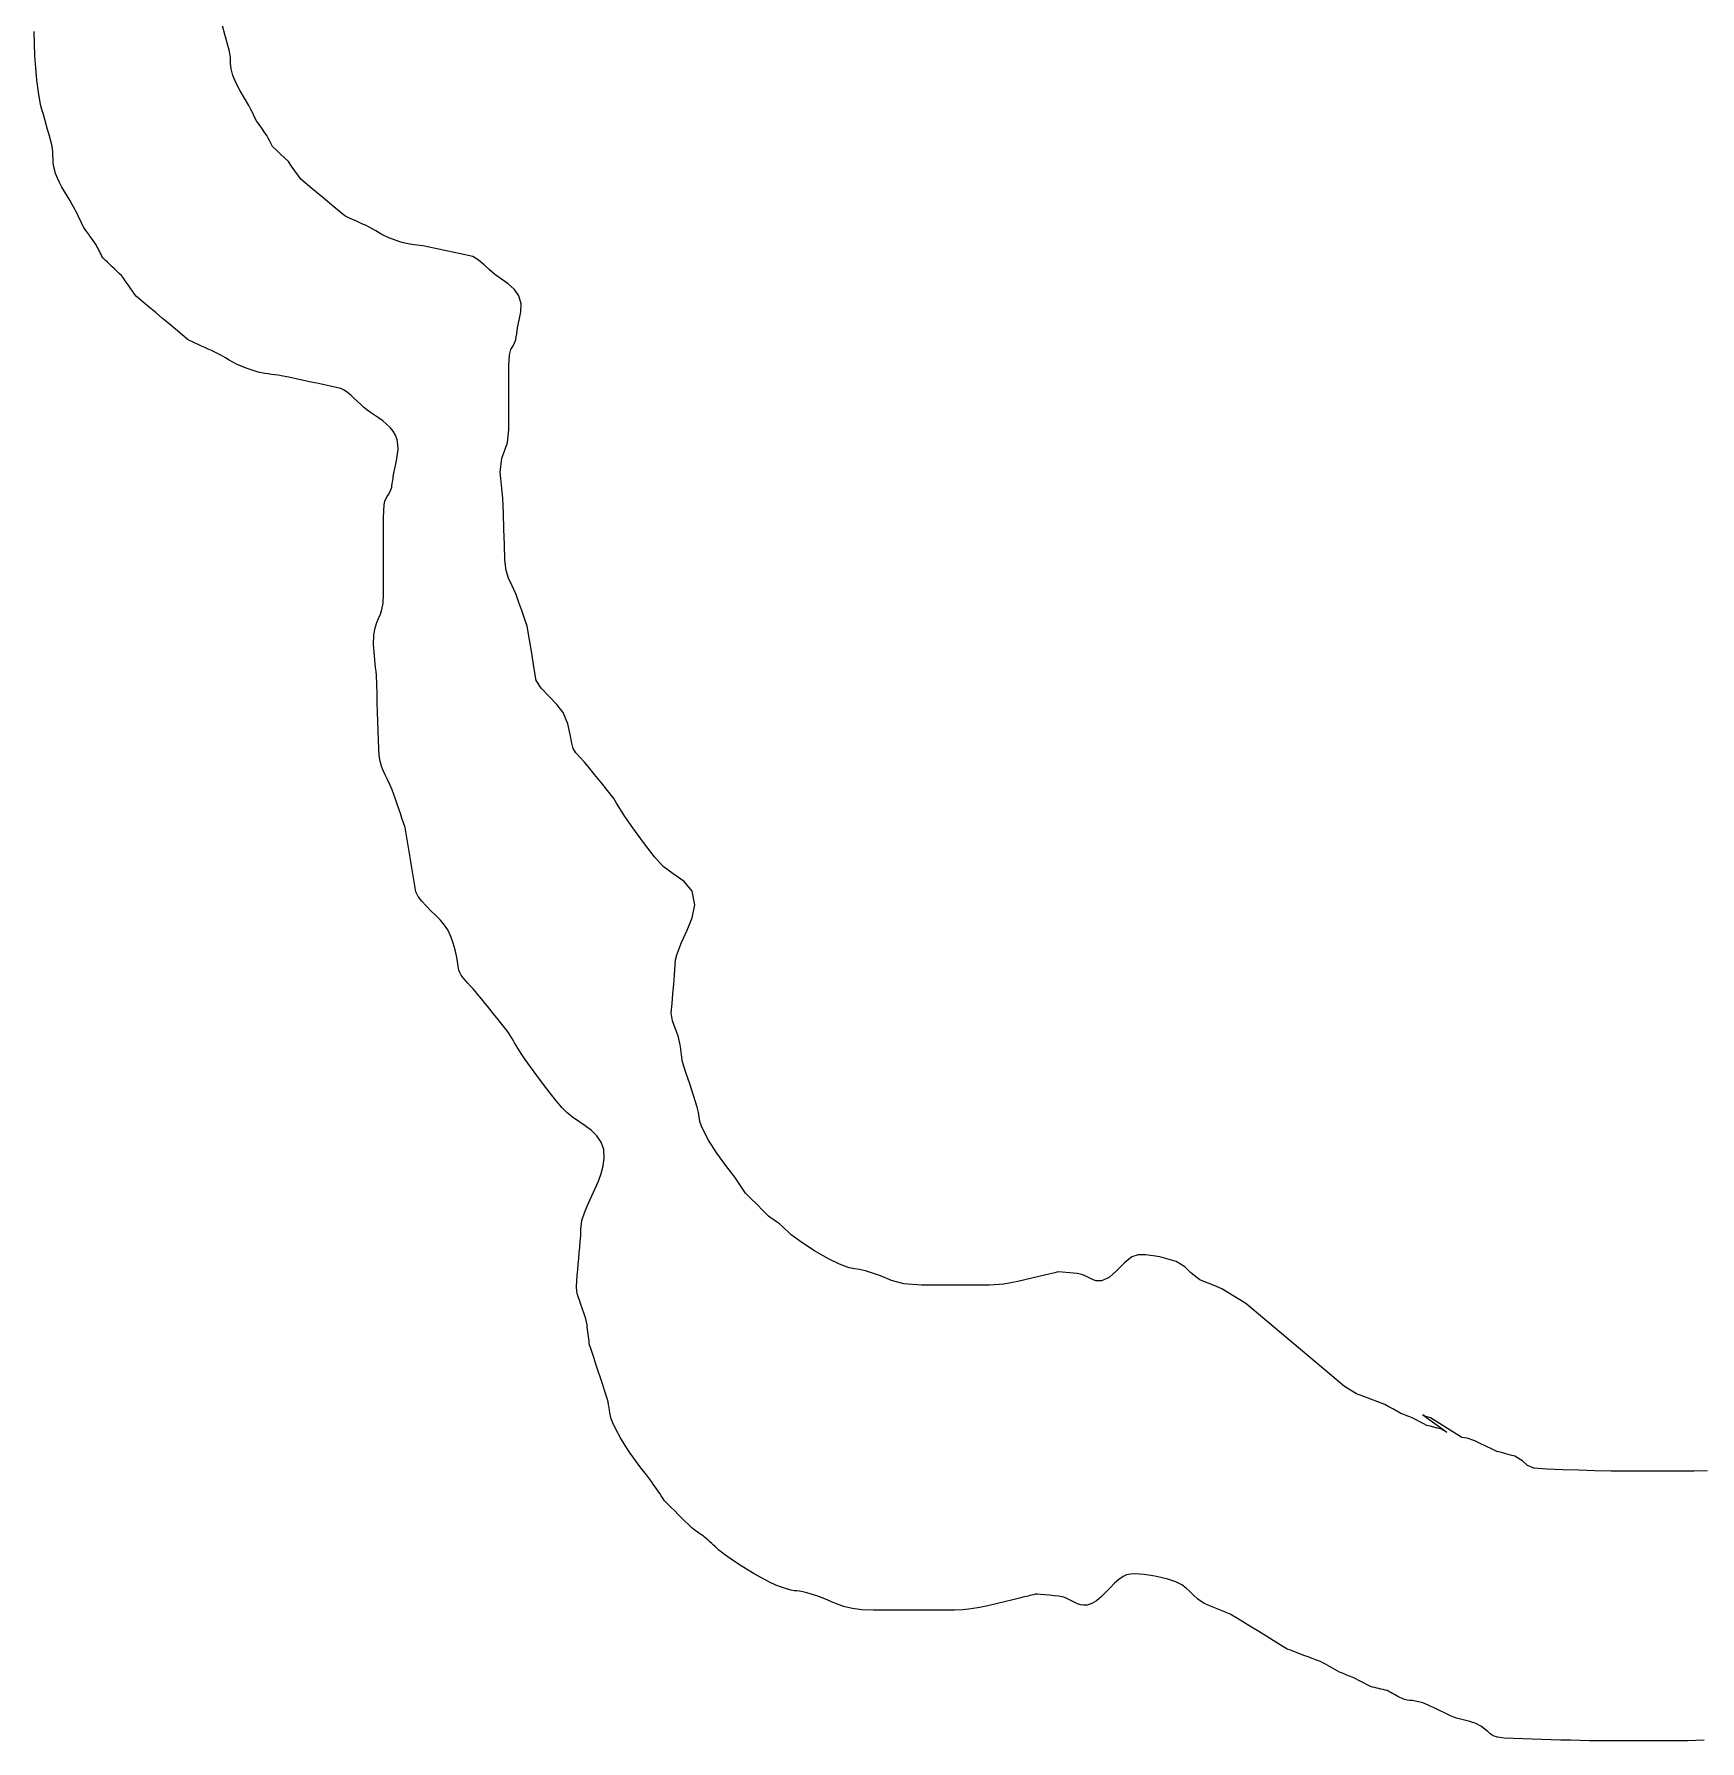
# Model space of a CAD drawing. Extents: x 0 to 37.3, y 0 to 38.
# Drawn here: x 0.17 to 18.7, y 0.01 to 19 of the extents above; entities that cross this region are included whole.
import ezdxf

# ---------------------------------------------------------------- set-up
doc = ezdxf.new("R2010")
doc.units = 0
doc.layers.get('0').update_dxf_attribs({"linetype": 'CONTINUOUS'})

msp = doc.modelspace()

# ---------------------------------------------------------------- linework, layer by layer
at = {"color": 7}
for p, q in [((0.177564, 18.891211), (0.174177, 19.027182)), ((2.29578, 18.993179), (2.269157, 19.087868)), ((2.322403, 18.89849), (2.29578, 18.993179)), ((0.183397, 18.755432), (0.177564, 18.891211)), ((2.349027, 18.803801), (2.322403, 18.89849)), ((2.358035, 18.735629), (2.349027, 18.803801)), ((0.192381, 18.619876), (0.183397, 18.755432)), ((0.205215, 18.484574), (0.192381, 18.619876)), ((2.359944, 18.674236), (2.358035, 18.735629)), ((2.365194, 18.610795), (2.359944, 18.674236)), ((2.384228, 18.536477), (2.365194, 18.610795)), ((0.222601, 18.349558), (0.205215, 18.484574)), ((2.421549, 18.449286), (2.384228, 18.536477)), ((2.46691, 18.365863), (2.421549, 18.449286)), ((0.245239, 18.214859), (0.222601, 18.349558)), ((2.515656, 18.284201), (2.46691, 18.365863)), ((2.563127, 18.202295), (2.515656, 18.284201)), ((0.261046, 18.158637), (0.245239, 18.214859)), ((0.276853, 18.102416), (0.261046, 18.158637)), ((0.292661, 18.046194), (0.276853, 18.102416)), ((0.308468, 17.989972), (0.292661, 18.046194)), ((2.584292, 18.159297), (2.563127, 18.202295)), ((2.605458, 18.1163), (2.584292, 18.159297)), ((2.626622, 18.073303), (2.605458, 18.1163)), ((2.647788, 18.030305), (2.626622, 18.073303)), ((0.324275, 17.933751), (0.308468, 17.989972)), ((0.340083, 17.877529), (0.324275, 17.933751)), ((0.35589, 17.821307), (0.340083, 17.877529)), ((2.676695, 17.989757), (2.647788, 18.030305)), ((2.705602, 17.949209), (2.676695, 17.989757)), ((2.734508, 17.908664), (2.705602, 17.949209)), ((2.763415, 17.868115), (2.734508, 17.908664)), ((2.778955, 17.837537), (2.763415, 17.868115)), ((0.371699, 17.765095), (0.35589, 17.821307)), ((0.378876, 17.722956), (0.371699, 17.765095)), ((0.382393, 17.68414), (0.378876, 17.722956)), ((0.383808, 17.647335), (0.382393, 17.68414)), ((2.794495, 17.806954), (2.778955, 17.837537)), ((2.810034, 17.776372), (2.794495, 17.806954)), ((2.825574, 17.745793), (2.810034, 17.776372)), ((2.869686, 17.703906), (2.825574, 17.745793)), ((2.913798, 17.66202), (2.869686, 17.703906)), ((2.957911, 17.620133), (2.913798, 17.66202)), ((0.384661, 17.611232), (0.383808, 17.647335)), ((0.38651, 17.57452), (0.384661, 17.611232)), ((0.390898, 17.535891), (0.38651, 17.57452)), ((0.399378, 17.494034), (0.390898, 17.535891)), ((0.413501, 17.447639), (0.399378, 17.494034)), ((3.002023, 17.578246), (2.957911, 17.620133)), ((3.037001, 17.529122), (3.002023, 17.578246)), ((3.071978, 17.479998), (3.037001, 17.529122)), ((3.106956, 17.430874), (3.071978, 17.479998)), ((0.434121, 17.39516), (0.413501, 17.447639)), ((0.45782, 17.344098), (0.434121, 17.39516)), ((0.483906, 17.294155), (0.45782, 17.344098)), ((0.511687, 17.245033), (0.483906, 17.294155)), ((3.141934, 17.38175), (3.106956, 17.430874)), ((3.263688, 17.279824), (3.141934, 17.38175)), ((3.385441, 17.177897), (3.263688, 17.279824)), ((0.540474, 17.196434), (0.511687, 17.245033)), ((0.569573, 17.14806), (0.540474, 17.196434)), ((0.598294, 17.099613), (0.569573, 17.14806)), ((0.625945, 17.050793), (0.598294, 17.099613)), ((3.507195, 17.075971), (3.385441, 17.177897)), ((0.638512, 17.025266), (0.625945, 17.050793)), ((0.651079, 16.999735), (0.638512, 17.025266)), ((0.663646, 16.974204), (0.651079, 16.999735)), ((0.676213, 16.948674), (0.663646, 16.974204)), ((0.688779, 16.923143), (0.676213, 16.948674)), ((0.701346, 16.897616), (0.688779, 16.923143)), ((0.713913, 16.872086), (0.701346, 16.897616)), ((3.628949, 16.974045), (3.507195, 17.075971)), ((3.690215, 16.946253), (3.628949, 16.974045)), ((3.751482, 16.918458), (3.690215, 16.946253)), ((3.812749, 16.890666), (3.751482, 16.918458)), ((0.726479, 16.846555), (0.713913, 16.872086)), ((0.743643, 16.822478), (0.726479, 16.846555)), ((0.760807, 16.798401), (0.743643, 16.822478)), ((0.77797, 16.774324), (0.760807, 16.798401)), ((0.795134, 16.750247), (0.77797, 16.774324)), ((0.812297, 16.72617), (0.795134, 16.750247)), ((0.829461, 16.702093), (0.812297, 16.72617)), ((3.874015, 16.862874), (3.812749, 16.890666)), ((3.974611, 16.808711), (3.874015, 16.862874)), ((4.042833, 16.76875), (3.974611, 16.808711)), ((4.121331, 16.730796), (4.042833, 16.76875)), ((4.252819, 16.682649), (4.121331, 16.730796)), ((0.846625, 16.678016), (0.829461, 16.702093)), ((0.863789, 16.653938), (0.846625, 16.678016)), ((0.873015, 16.635785), (0.863789, 16.653938)), ((0.882242, 16.617631), (0.873015, 16.635785)), ((0.891469, 16.59947), (0.882242, 16.617631)), ((0.900696, 16.581316), (0.891469, 16.59947)), ((0.909923, 16.563162), (0.900696, 16.581316)), ((0.91915, 16.545004), (0.909923, 16.563162)), ((0.928377, 16.52685), (0.91915, 16.545004)), ((0.937603, 16.508693), (0.928377, 16.52685)), ((4.31207, 16.667246), (4.252819, 16.682649)), ((4.374099, 16.656931), (4.31207, 16.667246)), ((4.436755, 16.649004), (4.374099, 16.656931)), ((4.497885, 16.64077), (4.436755, 16.649004)), ((4.637128, 16.611031), (4.497885, 16.64077)), ((4.77637, 16.581288), (4.637128, 16.611031)), ((4.915613, 16.551549), (4.77637, 16.581288)), ((5.054855, 16.521807), (4.915613, 16.551549)), ((5.117929, 16.482334), (5.054855, 16.521807)), ((0.963795, 16.483822), (0.937603, 16.508693)), ((0.989987, 16.458951), (0.963795, 16.483822)), ((1.016179, 16.434084), (0.989987, 16.458951)), ((1.04237, 16.409213), (1.016179, 16.434084)), ((1.068562, 16.384342), (1.04237, 16.409213)), ((1.094754, 16.359475), (1.068562, 16.384342)), ((1.120946, 16.334604), (1.094754, 16.359475)), ((1.147138, 16.309733), (1.120946, 16.334604)), ((5.178641, 16.430172), (5.117929, 16.482334)), ((5.238728, 16.37392), (5.178641, 16.430172)), ((5.299922, 16.322178), (5.238728, 16.37392)), ((1.167906, 16.280569), (1.147138, 16.309733)), ((1.188674, 16.251401), (1.167906, 16.280569)), ((1.209442, 16.222233), (1.188674, 16.251401)), ((1.23021, 16.193066), (1.209442, 16.222233)), ((1.250978, 16.163898), (1.23021, 16.193066)), ((1.271746, 16.13473), (1.250978, 16.163898)), ((5.371653, 16.271705), (5.299922, 16.322178)), ((5.447686, 16.217016), (5.371653, 16.271705)), ((5.516785, 16.155314), (5.447686, 16.217016)), ((5.567713, 16.083804), (5.516785, 16.155314)), ((1.292514, 16.105563), (1.271746, 16.13473)), ((1.313282, 16.076399), (1.292514, 16.105563)), ((1.385574, 16.01588), (1.313282, 16.076399)), ((1.457866, 15.955361), (1.385574, 16.01588)), ((1.530157, 15.894841), (1.457866, 15.955361)), ((5.590559, 15.997811), (5.567713, 16.083804)), ((5.587066, 15.906995), (5.590559, 15.997811)), ((1.602449, 15.834323), (1.530157, 15.894841)), ((1.674741, 15.773804), (1.602449, 15.834323)), ((1.747033, 15.713284), (1.674741, 15.773804)), ((5.552117, 15.729338), (5.569999, 15.815966)), ((5.569999, 15.815966), (5.587066, 15.906995)), ((1.819324, 15.652765), (1.747033, 15.713284)), ((1.891466, 15.592465), (1.819324, 15.652765)), ((1.927844, 15.575966), (1.891466, 15.592465)), ((1.964221, 15.559467), (1.927844, 15.575966)), ((5.502371, 15.528665), (5.532075, 15.59566)), ((5.532075, 15.59566), (5.537085, 15.629078)), ((5.537085, 15.629078), (5.542094, 15.662497)), ((5.542094, 15.662497), (5.547107, 15.695916)), ((5.547107, 15.695916), (5.552117, 15.729338)), ((2.000599, 15.542967), (1.964221, 15.559467)), ((2.036976, 15.526468), (2.000599, 15.542967)), ((2.073354, 15.509968), (2.036976, 15.526468)), ((2.109731, 15.493469), (2.073354, 15.509968)), ((2.146109, 15.476969), (2.109731, 15.493469)), ((2.182763, 15.46047), (2.146109, 15.476969)), ((2.250463, 15.425298), (2.182763, 15.46047)), ((2.302222, 15.396152), (2.250463, 15.425298)), ((2.344369, 15.371221), (2.302222, 15.396152)), ((5.455886, 15.30605), (5.462021, 15.430194)), ((5.462021, 15.430194), (5.47827, 15.488954)), ((5.47827, 15.488954), (5.502371, 15.528665)), ((2.383235, 15.348696), (2.344369, 15.371221)), ((2.425153, 15.326767), (2.383235, 15.348696)), ((2.476452, 15.303625), (2.425153, 15.326767)), ((2.543464, 15.277459), (2.476452, 15.303625)), ((2.632519, 15.24645), (2.543464, 15.277459)), ((2.667127, 15.236347), (2.632519, 15.24645)), ((2.70288, 15.228159), (2.667127, 15.236347)), ((2.739456, 15.221473), (2.70288, 15.228159)), ((2.776538, 15.215903), (2.739456, 15.221473)), ((2.813806, 15.211038), (2.776538, 15.215903)), ((2.850939, 15.206484), (2.813806, 15.211038)), ((2.887619, 15.201841), (2.850939, 15.206484)), ((2.923526, 15.196694), (2.887619, 15.201841)), ((3.006201, 15.179038), (2.923526, 15.196694)), ((5.455886, 15.127815), (5.455886, 15.30605)), ((3.088877, 15.161378), (3.006201, 15.179038)), ((3.171553, 15.143721), (3.088877, 15.161378)), ((3.254229, 15.126061), (3.171553, 15.143721)), ((3.336905, 15.108405), (3.254229, 15.126061)), ((3.419581, 15.090745), (3.336905, 15.108405)), ((3.502256, 15.073088), (3.419581, 15.090745)), ((3.584932, 15.055428), (3.502256, 15.073088)), ((3.622861, 15.034512), (3.584932, 15.055428)), ((3.659832, 15.008554), (3.622861, 15.034512)), ((3.696103, 14.978833), (3.659832, 15.008554)), ((5.455886, 14.949581), (5.455886, 15.127815)), ((3.73193, 14.946614), (3.696103, 14.978833)), ((3.767571, 14.913181), (3.73193, 14.946614)), ((3.803283, 14.879812), (3.767571, 14.913181)), ((3.839325, 14.847779), (3.803283, 14.879812)), ((3.875953, 14.818365), (3.839325, 14.847779)), ((3.917071, 14.788816), (3.875953, 14.818365)), ((5.455886, 14.771346), (5.455886, 14.949581)), ((3.961134, 14.758431), (3.917071, 14.788816)), ((4.006472, 14.726791), (3.961134, 14.758431)), ((4.051419, 14.693481), (4.006472, 14.726791)), ((4.094309, 14.658094), (4.051419, 14.693481)), ((4.133474, 14.62021), (4.094309, 14.658094)), ((4.167246, 14.579415), (4.133474, 14.62021)), ((5.455886, 14.593133), (5.455886, 14.771346)), ((4.193951, 14.535292), (4.167246, 14.579415)), ((4.212376, 14.485292), (4.193951, 14.535292)), ((4.221087, 14.433175), (4.212376, 14.485292)), ((4.221968, 14.379627), (4.221087, 14.433175)), ((5.409072, 14.368916), (5.440448, 14.452624)), ((5.440448, 14.452624), (5.455886, 14.593133)), ((4.196664, 14.217233), (4.207864, 14.27097)), ((4.207864, 14.27097), (4.216931, 14.32533)), ((4.216931, 14.32533), (4.221968, 14.379627)), ((5.360085, 14.125307), (5.377153, 14.280359)), ((5.377153, 14.280359), (5.409072, 14.368916)), ((4.163577, 14.034987), (4.16654, 14.054831)), ((4.16654, 14.054831), (4.169503, 14.074675)), ((4.169503, 14.074675), (4.172467, 14.094519)), ((4.172467, 14.094519), (4.17543, 14.114362)), ((4.17543, 14.114362), (4.18522, 14.164802)), ((4.18522, 14.164802), (4.196664, 14.217233)), ((5.367324, 14.052895), (5.360085, 14.125307)), ((5.374563, 13.980483), (5.367324, 14.052895)), ((4.101146, 13.851858), (4.116456, 13.876052)), ((4.116456, 13.876052), (4.133428, 13.908345)), ((4.133428, 13.908345), (4.151723, 13.955612)), ((4.151723, 13.955612), (4.154687, 13.975456)), ((4.154687, 13.975456), (4.15765, 13.9953)), ((4.15765, 13.9953), (4.160613, 14.015143)), ((4.160613, 14.015143), (4.163577, 14.034987)), ((5.381802, 13.908071), (5.374563, 13.980483)), ((5.389041, 13.83566), (5.381802, 13.908071)), ((4.061246, 13.61169), (4.063222, 13.698545)), ((4.063222, 13.698545), (4.068535, 13.759112)), ((4.068535, 13.759112), (4.07685, 13.800268)), ((4.07685, 13.800268), (4.087832, 13.828889)), ((4.087832, 13.828889), (4.101146, 13.851858)), ((5.394612, 13.663006), (5.389041, 13.83566)), ((4.061246, 13.505863), (4.061246, 13.61169)), ((4.061246, 13.400036), (4.061246, 13.505863)), ((5.400182, 13.490352), (5.394612, 13.663006)), ((5.405752, 13.317699), (5.400182, 13.490352)), ((4.061246, 13.294208), (4.061246, 13.400036)), ((4.061246, 13.188381), (4.061246, 13.294208)), ((5.411323, 13.145045), (5.405752, 13.317699)), ((4.061246, 13.082555), (4.061246, 13.188381)), ((5.423497, 13.031846), (5.411323, 13.145045)), ((4.061246, 12.976728), (4.061246, 13.082555)), ((4.061246, 12.8709), (4.061246, 12.976728)), ((5.452065, 12.943491), (5.423497, 13.031846)), ((5.49162, 12.860277), (5.452065, 12.943491)), ((4.055588, 12.667434), (4.061246, 12.763869)), ((4.061246, 12.763869), (4.061246, 12.8709)), ((5.536752, 12.762503), (5.49162, 12.860277)), ((5.567331, 12.674332), (5.536752, 12.762503)), ((4.005659, 12.497609), (4.02551, 12.543455)), ((4.02551, 12.543455), (4.042912, 12.597013)), ((4.042912, 12.597013), (4.055588, 12.667434)), ((5.59791, 12.586162), (5.567331, 12.674332)), ((5.628489, 12.497991), (5.59791, 12.586162)), ((3.954277, 12.314832), (3.967757, 12.392448)), ((3.967757, 12.392448), (3.985646, 12.450323)), ((3.985646, 12.450323), (4.005659, 12.497609)), ((5.659068, 12.409821), (5.628489, 12.497991)), ((5.68402, 12.259444), (5.659068, 12.409821)), ((3.94749, 12.208323), (3.954277, 12.314832)), ((3.951786, 12.165328), (3.94749, 12.208323)), ((3.956083, 12.122333), (3.951786, 12.165328)), ((5.708972, 12.109068), (5.68402, 12.259444)), ((3.96038, 12.079338), (3.956083, 12.122333)), ((3.964677, 12.036344), (3.96038, 12.079338)), ((3.968974, 11.993349), (3.964677, 12.036344)), ((3.973271, 11.950355), (3.968974, 11.993349)), ((5.733924, 11.958691), (5.708972, 12.109068)), ((3.977567, 11.90736), (3.973271, 11.950355)), ((3.981864, 11.864366), (3.977567, 11.90736)), ((3.985145, 11.761852), (3.981864, 11.864366)), ((5.758875, 11.808314), (5.733924, 11.958691)), ((5.814733, 11.720247), (5.758875, 11.808314)), ((3.988426, 11.659339), (3.985145, 11.761852)), ((3.991707, 11.556824), (3.988426, 11.659339)), ((5.90029, 11.630995), (5.814733, 11.720247)), ((5.989774, 11.541285), (5.90029, 11.630995)), ((3.994988, 11.454311), (3.991707, 11.556824)), ((3.998268, 11.351798), (3.994988, 11.454311)), ((6.057411, 11.451845), (5.989774, 11.541285)), ((6.109286, 11.325924), (6.057411, 11.451845)), ((4.001549, 11.249284), (3.998268, 11.351798)), ((4.00483, 11.146806), (4.001549, 11.249284)), ((6.138062, 11.206794), (6.109286, 11.325924)), ((6.15447, 11.109928), (6.138062, 11.206794)), ((4.008111, 11.044328), (4.00483, 11.146806)), ((4.012503, 10.971966), (4.008111, 11.044328)), ((6.169252, 11.050804), (6.15447, 11.109928)), ((6.201446, 11.002633), (6.169252, 11.050804)), ((4.022564, 10.909904), (4.012503, 10.971966)), ((4.037494, 10.855217), (4.022564, 10.909904)), ((4.056487, 10.804982), (4.037494, 10.855217)), ((6.24653, 10.950731), (6.201446, 11.002633)), ((6.294913, 10.898739), (6.24653, 10.950731)), ((6.337009, 10.850302), (6.294913, 10.898739)), ((6.408524, 10.761185), (6.337009, 10.850302)), ((4.078744, 10.756274), (4.056487, 10.804982)), ((4.10346, 10.706166), (4.078744, 10.756274)), ((4.12983, 10.651736), (4.10346, 10.706166)), ((4.15705, 10.590059), (4.12983, 10.651736)), ((6.480039, 10.672068), (6.408524, 10.761185)), ((6.551554, 10.58295), (6.480039, 10.672068)), ((4.175208, 10.537707), (4.15705, 10.590059)), ((4.193362, 10.485356), (4.175208, 10.537707)), ((4.211519, 10.433004), (4.193362, 10.485356)), ((6.623069, 10.493833), (6.551554, 10.58295)), ((6.653366, 10.443708), (6.623069, 10.493833)), ((6.683662, 10.393582), (6.653366, 10.443708)), ((4.229673, 10.380653), (4.211519, 10.433004)), ((4.247831, 10.328301), (4.229673, 10.380653)), ((4.265988, 10.27595), (4.247831, 10.328301)), ((4.284142, 10.223598), (4.265988, 10.27595)), ((6.713959, 10.343456), (6.683662, 10.393582)), ((6.744255, 10.293331), (6.713959, 10.343456)), ((6.832274, 10.167614), (6.744255, 10.293331)), ((4.3023, 10.171247), (4.284142, 10.223598)), ((4.317116, 10.081961), (4.3023, 10.171247)), ((4.331933, 9.992674), (4.317116, 10.081961)), ((6.952646, 10.003643), (6.832274, 10.167614)), ((4.34675, 9.903388), (4.331933, 9.992674)), ((4.361566, 9.814101), (4.34675, 9.903388)), ((7.075816, 9.846057), (6.952646, 10.003643)), ((4.376383, 9.724815), (4.361566, 9.814101)), ((4.3912, 9.635528), (4.376383, 9.724815)), ((7.172231, 9.739492), (7.075816, 9.846057)), ((7.283841, 9.657669), (7.172231, 9.739492)), ((4.406016, 9.546242), (4.3912, 9.635528)), ((4.420833, 9.456956), (4.406016, 9.546242)), ((7.403429, 9.572314), (7.283841, 9.657669)), ((7.495364, 9.463941), (7.403429, 9.572314)), ((4.447676, 9.404895), (4.420833, 9.456956)), ((4.487161, 9.352375), (4.447676, 9.404895)), ((4.535466, 9.299504), (4.487161, 9.352375)), ((7.493755, 9.168591), (7.524013, 9.313069)), ((7.524013, 9.313069), (7.495364, 9.463941)), ((4.588762, 9.246388), (4.535466, 9.299504)), ((4.643223, 9.193137), (4.588762, 9.246388)), ((4.695025, 9.139857), (4.643223, 9.193137)), ((4.74024, 9.086969), (4.695025, 9.139857)), ((7.438852, 9.029408), (7.493755, 9.168591)), ((4.775242, 9.033959), (4.74024, 9.086969)), ((4.810404, 8.959084), (4.775242, 9.033959)), ((4.836982, 8.884178), (4.810404, 8.959084)), ((7.376012, 8.892813), (7.438852, 9.029408)), ((4.856699, 8.811287), (4.836982, 8.884178)), ((4.871156, 8.742709), (4.856699, 8.811287)), ((4.88194, 8.680741), (4.871156, 8.742709)), ((7.309865, 8.701362), (7.321944, 8.756098)), ((7.321944, 8.756098), (7.376012, 8.892813)), ((4.890646, 8.627682), (4.88194, 8.680741)), ((4.89887, 8.585839), (4.890646, 8.627682)), ((4.908201, 8.557483), (4.89887, 8.585839)), ((4.924693, 8.529709), (4.908201, 8.557483)), ((7.298763, 8.533309), (7.302823, 8.589295)), ((7.302823, 8.589295), (7.30501, 8.645537)), ((7.30501, 8.645537), (7.309865, 8.701362)), ((4.946431, 8.50028), (4.924693, 8.529709)), ((4.972001, 8.469744), (4.946431, 8.50028)), ((4.999969, 8.438643), (4.972001, 8.469744)), ((5.028921, 8.407521), (4.999969, 8.438643)), ((5.057426, 8.376906), (5.028921, 8.407521)), ((5.084064, 8.347351), (5.057426, 8.376906)), ((7.28027, 8.321664), (7.289516, 8.427487)), ((7.289516, 8.427487), (7.298763, 8.533309)), ((5.107411, 8.31939), (5.084064, 8.347351)), ((5.149874, 8.266476), (5.107411, 8.31939)), ((5.192336, 8.213562), (5.149874, 8.266476)), ((5.234798, 8.160649), (5.192336, 8.213562)), ((7.261778, 8.110019), (7.271024, 8.215841)), ((7.271024, 8.215841), (7.28027, 8.321664)), ((5.277261, 8.107735), (5.234798, 8.160649)), ((5.319723, 8.054822), (5.277261, 8.107735)), ((5.362185, 8.001908), (5.319723, 8.054822)), ((5.404648, 7.948995), (5.362185, 8.001908)), ((7.276785, 8.023052), (7.261778, 8.110019)), ((7.304972, 7.94148), (7.276785, 8.023052)), ((5.44711, 7.896081), (5.404648, 7.948995)), ((5.465095, 7.866321), (5.44711, 7.896081)), ((5.483086, 7.836561), (5.465095, 7.866321)), ((5.501075, 7.8068), (5.483086, 7.836561)), ((5.519063, 7.77704), (5.501075, 7.8068)), ((7.336623, 7.85506), (7.304972, 7.94148)), ((7.362034, 7.75355), (7.336623, 7.85506)), ((5.537051, 7.74728), (5.519063, 7.77704)), ((5.555035, 7.717519), (5.537051, 7.74728)), ((5.573024, 7.687755), (5.555035, 7.717519)), ((5.591012, 7.657995), (5.573024, 7.687755)), ((5.636278, 7.592341), (5.591012, 7.657995)), ((7.367325, 7.708996), (7.362034, 7.75355)), ((7.372617, 7.664442), (7.367325, 7.708996)), ((7.377909, 7.619888), (7.372617, 7.664442)), ((7.3832, 7.575334), (7.377909, 7.619888)), ((5.695535, 7.508705), (5.636278, 7.592341)), ((5.764397, 7.413712), (5.695535, 7.508705)), ((5.838477, 7.313989), (5.764397, 7.413712)), ((7.425029, 7.447225), (7.3832, 7.575334)), ((7.466857, 7.319116), (7.425029, 7.447225)), ((5.913388, 7.216161), (5.838477, 7.313989)), ((5.984743, 7.126855), (5.913388, 7.216161)), ((7.508685, 7.191008), (7.466857, 7.319116)), ((6.048156, 7.052694), (5.984743, 7.126855)), ((6.099237, 7.000307), (6.048156, 7.052694)), ((7.550514, 7.062899), (7.508685, 7.191008)), ((7.564216, 7.002837), (7.550514, 7.062899)), ((6.161676, 6.950804), (6.099237, 7.000307)), ((6.231774, 6.903144), (6.161676, 6.950804)), ((6.304241, 6.854434), (6.231774, 6.903144)), ((6.373786, 6.801783), (6.304241, 6.854434)), ((7.571232, 6.952173), (7.564216, 7.002837)), ((7.580591, 6.901176), (7.571232, 6.952173)), ((7.60131, 6.84011), (7.580591, 6.901176)), ((7.674977, 6.69488), (7.60131, 6.84011)), ((6.435122, 6.7423), (6.373786, 6.801783)), ((6.48296, 6.673091), (6.435122, 6.7423)), ((6.512008, 6.591265), (6.48296, 6.673091)), ((7.766731, 6.551278), (7.674977, 6.69488)), ((6.503908, 6.407158), (6.516978, 6.49393)), ((6.516978, 6.49393), (6.512008, 6.591265)), ((7.867173, 6.412859), (7.766731, 6.551278)), ((6.450868, 6.239136), (6.481044, 6.322361)), ((6.481044, 6.322361), (6.503908, 6.407158)), ((7.966905, 6.283176), (7.867173, 6.412859)), ((7.997149, 6.238612), (7.966905, 6.283176)), ((6.341228, 5.994874), (6.37848, 6.075793)), ((6.37848, 6.075793), (6.415854, 6.157081)), ((6.415854, 6.157081), (6.450868, 6.239136)), ((8.027393, 6.194049), (7.997149, 6.238612)), ((8.057636, 6.149486), (8.027393, 6.194049)), ((8.08788, 6.104923), (8.057636, 6.149486)), ((8.151597, 6.040987), (8.08788, 6.104923)), ((6.277015, 5.832524), (6.306578, 5.913917)), ((6.306578, 5.913917), (6.341228, 5.994874)), ((8.215314, 5.977051), (8.151597, 6.040987)), ((8.279032, 5.913115), (8.215314, 5.977051)), ((8.342749, 5.849179), (8.279032, 5.913115)), ((6.255531, 5.667851), (6.256907, 5.701231)), ((6.256907, 5.701231), (6.259059, 5.734487)), ((6.259059, 5.734487), (6.262671, 5.767521)), ((6.262671, 5.767521), (6.268428, 5.800234)), ((6.268428, 5.800234), (6.277015, 5.832524)), ((8.372993, 5.827906), (8.342749, 5.849179)), ((8.403236, 5.806634), (8.372993, 5.827906)), ((8.43348, 5.785361), (8.403236, 5.806634)), ((8.463724, 5.764089), (8.43348, 5.785361)), ((8.497086, 5.733785), (8.463724, 5.764089)), ((8.530448, 5.703481), (8.497086, 5.733785)), ((8.56381, 5.673178), (8.530448, 5.703481)), ((6.238555, 5.4423), (6.244044, 5.505132)), ((6.244044, 5.505132), (6.249534, 5.567965)), ((6.249534, 5.567965), (6.252497, 5.601119)), ((6.252497, 5.601119), (6.254296, 5.63445)), ((6.254296, 5.63445), (6.255531, 5.667851)), ((8.597172, 5.642874), (8.56381, 5.673178)), ((8.712235, 5.556644), (8.597172, 5.642874)), ((8.854493, 5.463647), (8.712235, 5.556644)), ((6.222087, 5.253803), (6.227577, 5.316635)), ((6.227577, 5.316635), (6.233066, 5.379467)), ((6.233066, 5.379467), (6.238555, 5.4423)), ((9.001762, 5.378339), (8.854493, 5.463647)), ((9.131864, 5.315173), (9.001762, 5.378339)), ((12.303334, 5.331141), (12.219475, 5.244958)), ((12.384561, 5.395431), (12.303334, 5.331141)), ((12.453847, 5.418171), (12.384561, 5.395431)), ((12.537003, 5.418466), (12.453847, 5.418171)), ((12.621913, 5.407244), (12.537003, 5.418466)), ((12.696464, 5.39543), (12.621913, 5.407244)), ((12.878684, 5.344846), (12.696464, 5.39543)), ((12.974392, 5.286926), (12.878684, 5.344846)), ((6.20562, 5.065305), (6.211109, 5.128137)), ((6.211109, 5.128137), (6.216598, 5.19097)), ((6.216598, 5.19097), (6.222087, 5.253803)), ((9.239651, 5.275427), (9.131864, 5.315173)), ((9.302073, 5.261711), (9.239651, 5.275427)), ((9.351797, 5.256567), (9.302073, 5.261711)), ((9.421488, 5.242527), (9.351797, 5.256567)), ((9.588791, 5.185948), (9.421488, 5.242527)), ((9.713257, 5.133586), (9.588791, 5.185948)), ((9.847789, 5.095091), (9.713257, 5.133586)), ((11.271924, 5.157897), (11.117425, 5.12035)), ((11.426571, 5.195984), (11.271924, 5.157897)), ((11.459989, 5.204088), (11.426571, 5.195984)), ((11.493408, 5.212191), (11.459989, 5.204088)), ((11.526827, 5.220294), (11.493408, 5.212191)), ((11.560245, 5.228398), (11.526827, 5.220294)), ((11.610853, 5.226634), (11.560245, 5.228398)), ((11.694587, 5.219201), (11.610853, 5.226634)), ((11.777986, 5.20945), (11.694587, 5.219201)), ((11.827591, 5.200722), (11.777986, 5.20945)), ((11.881951, 5.176772), (11.827591, 5.200722)), ((11.930964, 5.150314), (11.881951, 5.176772)), ((11.983486, 5.130851), (11.930964, 5.150314)), ((12.048373, 5.127888), (11.983486, 5.130851)), ((12.134112, 5.167126), (12.048373, 5.127888)), ((12.219475, 5.244958), (12.134112, 5.167126)), ((13.04253, 5.219604), (12.974392, 5.286926)), ((13.14204, 5.140815), (13.04253, 5.219604)), ((13.203306, 5.116081), (13.14204, 5.140815)), ((6.211857, 5.012107), (6.20562, 5.065305)), ((6.223442, 4.962032), (6.211857, 5.012107)), ((6.23894, 4.913557), (6.223442, 4.962032)), ((10.045294, 5.080112), (9.847789, 5.095091)), ((10.234664, 5.080112), (10.045294, 5.080112)), ((10.424034, 5.080112), (10.234664, 5.080112)), ((10.613403, 5.080112), (10.424034, 5.080112)), ((10.802764, 5.080112), (10.613403, 5.080112)), ((10.961546, 5.091651), (10.802764, 5.080112)), ((11.117425, 5.12035), (10.961546, 5.091651)), ((13.264573, 5.091344), (13.203306, 5.116081)), ((13.32584, 5.066608), (13.264573, 5.091344)), ((13.387106, 5.041871), (13.32584, 5.066608)), ((13.520779, 4.960273), (13.387106, 5.041871)), ((13.654452, 4.878676), (13.520779, 4.960273)), ((6.25691, 4.865164), (6.23894, 4.913557)), ((6.275907, 4.815332), (6.25691, 4.865164)), ((6.294495, 4.76254), (6.275907, 4.815332)), ((6.311234, 4.705268), (6.294495, 4.76254)), ((14.752108, 3.953593), (13.654452, 4.878676)), ((6.324675, 4.641996), (6.311234, 4.705268)), ((6.327815, 4.615542), (6.324675, 4.641996)), ((6.330955, 4.589087), (6.327815, 4.615542)), ((6.334094, 4.562632), (6.330955, 4.589087)), ((6.337234, 4.536177), (6.334094, 4.562632)), ((6.340374, 4.509722), (6.337234, 4.536177)), ((6.343514, 4.483267), (6.340374, 4.509722)), ((6.346653, 4.456813), (6.343514, 4.483267)), ((6.349793, 4.430358), (6.346653, 4.456813)), ((6.374625, 4.354292), (6.349793, 4.430358)), ((6.399464, 4.278227), (6.374625, 4.354292)), ((6.4243, 4.202163), (6.399464, 4.278227)), ((6.449132, 4.126097), (6.4243, 4.202163)), ((6.473971, 4.050032), (6.449132, 4.126097)), ((6.498807, 3.973967), (6.473971, 4.050032)), ((6.523642, 3.897902), (6.498807, 3.973967)), ((6.548481, 3.821837), (6.523642, 3.897902)), ((6.558278, 3.784057), (6.548481, 3.821837)), ((14.88578, 3.871996), (14.752108, 3.953593)), ((14.963756, 3.842592), (14.88578, 3.871996)), ((15.041732, 3.813188), (14.963756, 3.842592)), ((15.119708, 3.783784), (15.041732, 3.813188)), ((6.564755, 3.750515), (6.558278, 3.784057)), ((6.569242, 3.71976), (6.564755, 3.750515)), ((6.573105, 3.690352), (6.569242, 3.71976)), ((6.577645, 3.660846), (6.573105, 3.690352)), ((6.584218, 3.629794), (6.577645, 3.660846)), ((6.594159, 3.595751), (6.584218, 3.629794)), ((15.197683, 3.75438), (15.119708, 3.783784)), ((15.242241, 3.72971), (15.197683, 3.75438)), ((15.286798, 3.70504), (15.242241, 3.72971)), ((15.331356, 3.680367), (15.286798, 3.70504)), ((15.375914, 3.655697), (15.331356, 3.680367)), ((15.409333, 3.64227), (15.375914, 3.655697)), ((15.442751, 3.628844), (15.409333, 3.64227)), ((15.47617, 3.615413), (15.442751, 3.628844)), ((15.509589, 3.601987), (15.47617, 3.615413)), ((15.653921, 3.62149), (15.620503, 3.639425)), ((15.620503, 3.639425), (15.888329, 3.446489)), ((15.707659, 3.605509), (15.653921, 3.62149)), ((6.60882, 3.557277), (6.594159, 3.595751)), ((6.64918, 3.471068), (6.60882, 3.557277)), ((6.696302, 3.384815), (6.64918, 3.471068)), ((15.548577, 3.581776), (15.509589, 3.601987)), ((15.587565, 3.561565), (15.548577, 3.581776)), ((15.626552, 3.541355), (15.587565, 3.561565)), ((15.66554, 3.521144), (15.626552, 3.541355)), ((15.704528, 3.511446), (15.66554, 3.521144)), ((15.743516, 3.501752), (15.704528, 3.511446)), ((16.057064, 3.388662), (15.707659, 3.605509)), ((15.782504, 3.492057), (15.743516, 3.501752)), ((15.821492, 3.48236), (15.782504, 3.492057)), ((15.85491, 3.464424), (15.821492, 3.48236)), ((15.888329, 3.446489), (15.85491, 3.464424)), ((6.748793, 3.299046), (6.696302, 3.384815)), ((6.805261, 3.214287), (6.748793, 3.299046)), ((16.115542, 3.378237), (16.057064, 3.388662)), ((16.200233, 3.348897), (16.115542, 3.378237)), ((16.2615, 3.319884), (16.200233, 3.348897)), ((16.322766, 3.290872), (16.2615, 3.319884)), ((16.384033, 3.261856), (16.322766, 3.290872)), ((16.4453, 3.232843), (16.384033, 3.261856)), ((16.495427, 3.219194), (16.4453, 3.232843)), ((6.864307, 3.131067), (6.805261, 3.214287)), ((6.924537, 3.049913), (6.864307, 3.131067)), ((6.984556, 2.971353), (6.924537, 3.049913)), ((16.545554, 3.205545), (16.495427, 3.219194)), ((16.595682, 3.191896), (16.545554, 3.205545)), ((16.645809, 3.178247), (16.595682, 3.191896)), ((16.735937, 3.123096), (16.645809, 3.178247)), ((16.786527, 3.076927), (16.735937, 3.123096)), ((16.855873, 3.045212), (16.786527, 3.076927)), ((17.00227, 3.033426), (16.855873, 3.045212)), ((7.04297, 2.895915), (6.984556, 2.971353)), ((7.06093, 2.869453), (7.04297, 2.895915)), ((7.078886, 2.842994), (7.06093, 2.869453)), ((17.1805, 3.027873), (17.00227, 3.033426)), ((17.35873, 3.02232), (17.1805, 3.027873)), ((17.53696, 3.016767), (17.35873, 3.02232)), ((17.715191, 3.011215), (17.53696, 3.016767)), ((17.9157, 3.011215), (17.715191, 3.011215)), ((18.116209, 3.011215), (17.9157, 3.011215)), ((18.316718, 3.011215), (18.116209, 3.011215)), ((18.517227, 3.011215), (18.316718, 3.011215)), ((18.636959, 3.012273), (18.517227, 3.011215)), ((18.789335, 3.016482), (18.636959, 3.012273)), ((7.096846, 2.816536), (7.078886, 2.842994)), ((7.114803, 2.790078), (7.096846, 2.816536)), ((7.132763, 2.763619), (7.114803, 2.790078)), ((7.150723, 2.737161), (7.132763, 2.763619)), ((7.168679, 2.710703), (7.150723, 2.737161)), ((7.186639, 2.684244), (7.168679, 2.710703)), ((7.22447, 2.646285), (7.186639, 2.684244)), ((7.2623, 2.608323), (7.22447, 2.646285)), ((7.300131, 2.570364), (7.2623, 2.608323)), ((7.337965, 2.532402), (7.300131, 2.570364)), ((7.375796, 2.494443), (7.337965, 2.532402)), ((7.413627, 2.45648), (7.375796, 2.494443)), ((7.451457, 2.418518), (7.413627, 2.45648)), ((7.489288, 2.380559), (7.451457, 2.418518)), ((7.507248, 2.367929), (7.489288, 2.380559)), ((7.525204, 2.3553), (7.507248, 2.367929)), ((7.543164, 2.34267), (7.525204, 2.3553)), ((7.561124, 2.330041), (7.543164, 2.34267)), ((7.57908, 2.317412), (7.561124, 2.330041)), ((7.59704, 2.304782), (7.57908, 2.317412)), ((7.614997, 2.292153), (7.59704, 2.304782)), ((7.632956, 2.279523), (7.614997, 2.292153)), ((7.652765, 2.261532), (7.632956, 2.279523)), ((7.672577, 2.24354), (7.652765, 2.261532)), ((7.692382, 2.225548), (7.672577, 2.24354)), ((7.712194, 2.207556), (7.692382, 2.225548)), ((7.732002, 2.189565), (7.712194, 2.207556)), ((7.751818, 2.171573), (7.732002, 2.189565)), ((7.771626, 2.153581), (7.751818, 2.171573)), ((7.791438, 2.13559), (7.771626, 2.153581)), ((7.854075, 2.086469), (7.791438, 2.13559)), ((7.928077, 2.033192), (7.854075, 2.086469)), ((8.010152, 1.977905), (7.928077, 2.033192)), ((8.097009, 1.922759), (8.010152, 1.977905)), ((8.185354, 1.869891), (8.097009, 1.922759)), ((8.271893, 1.821455), (8.185354, 1.869891)), ((8.353335, 1.779591), (8.271893, 1.821455)), ((8.426389, 1.746465), (8.353335, 1.779591)), ((8.499548, 1.717714), (8.426389, 1.746465)), ((8.554388, 1.699263), (8.499548, 1.717714)), ((12.143066, 1.714955), (12.092967, 1.662779)), ((12.19255, 1.76512), (12.143066, 1.714955)), ((12.241253, 1.808787), (12.19255, 1.76512)), ((12.289008, 1.841454), (12.241253, 1.808787)), ((12.327191, 1.859093), (12.289008, 1.841454)), ((12.371287, 1.868442), (12.327191, 1.859093)), ((12.419502, 1.871264), (12.371287, 1.868442)), ((12.470036, 1.868794), (12.419502, 1.871264)), ((12.521089, 1.863009), (12.470036, 1.868794)), ((12.570867, 1.855459), (12.521089, 1.863009)), ((12.617569, 1.847698), (12.570867, 1.855459)), ((12.659397, 1.841419), (12.617569, 1.847698)), ((12.784806, 1.812315), (12.659397, 1.841419)), ((12.875784, 1.781341), (12.784806, 1.812315)), ((12.941079, 1.74818), (12.875784, 1.781341)), ((12.989438, 1.712552), (12.941079, 1.74818)), ((13.029615, 1.674124), (12.989438, 1.712552)), ((8.595761, 1.688539), (8.554388, 1.699263)), ((8.628516, 1.682965), (8.595761, 1.688539)), ((8.657497, 1.67979), (8.628516, 1.682965)), ((8.687561, 1.676615), (8.657497, 1.67979)), ((8.723551, 1.6709), (8.687561, 1.676615)), ((8.770319, 1.659964), (8.723551, 1.6709)), ((8.879942, 1.62645), (8.770319, 1.659964)), ((8.968994, 1.59276), (8.879942, 1.62645)), ((9.045328, 1.560339), (8.968994, 1.59276)), ((9.116798, 1.5306), (9.045328, 1.560339)), ((9.191256, 1.504989), (9.116798, 1.5306)), ((10.876087, 1.536562), (10.78426, 1.514972)), ((10.967731, 1.559563), (10.876087, 1.536562)), ((11.059418, 1.582705), (10.967731, 1.559563)), ((11.151374, 1.604789), (11.059418, 1.582705)), ((11.171218, 1.609587), (11.151374, 1.604789)), ((11.191062, 1.614385), (11.171218, 1.609587)), ((11.210905, 1.619183), (11.191062, 1.614385)), ((11.230749, 1.623981), (11.210905, 1.619183)), ((11.250593, 1.628778), (11.230749, 1.623981)), ((11.270437, 1.633576), (11.250593, 1.628778)), ((11.29028, 1.638374), (11.270437, 1.633576)), ((11.310124, 1.643172), (11.29028, 1.638374)), ((11.332773, 1.6432), (11.310124, 1.643172)), ((11.370224, 1.641083), (11.332773, 1.6432)), ((11.417508, 1.637238), (11.370224, 1.641083)), ((11.469658, 1.632228), (11.417508, 1.637238)), ((11.521711, 1.626549), (11.469658, 1.632228)), ((11.568696, 1.620657), (11.521711, 1.626549)), ((11.60565, 1.615083), (11.568696, 1.620657)), ((11.627604, 1.610286), (11.60565, 1.615083)), ((11.661333, 1.597127), (11.627604, 1.610286)), ((11.692158, 1.581816), (11.661333, 1.597127)), ((11.721393, 1.565765), (11.692158, 1.581816)), ((11.750356, 1.550384), (11.721393, 1.565765)), ((11.780367, 1.537084), (11.750356, 1.550384)), ((11.812727, 1.527277), (11.780367, 1.537084)), ((11.848763, 1.522373), (11.812727, 1.527277)), ((11.889782, 1.523785), (11.848763, 1.522373)), ((11.940662, 1.539095), (11.889782, 1.523785)), ((11.991598, 1.570351), (11.940662, 1.539095)), ((12.042423, 1.61308), (11.991598, 1.570351)), ((12.092967, 1.662779), (12.042423, 1.61308)), ((13.070354, 1.632606), (13.029615, 1.674124)), ((13.120408, 1.58768), (13.070354, 1.632606)), ((13.188523, 1.539042), (13.120408, 1.58768)), ((13.2249, 1.524367), (13.188523, 1.539042)), ((13.261278, 1.509691), (13.2249, 1.524367)), ((9.276556, 1.484915), (9.191256, 1.504989)), ((9.380551, 1.471827), (9.276556, 1.484915)), ((9.511095, 1.467135), (9.380551, 1.471827)), ((9.623534, 1.467135), (9.511095, 1.467135)), ((9.735973, 1.467135), (9.623534, 1.467135)), ((9.848413, 1.467135), (9.735973, 1.467135)), ((9.960851, 1.467135), (9.848413, 1.467135)), ((10.073291, 1.467135), (9.960851, 1.467135)), ((10.18573, 1.467135), (10.073291, 1.467135)), ((10.298169, 1.467135), (10.18573, 1.467135)), ((10.410599, 1.467135), (10.298169, 1.467135)), ((10.50542, 1.470875), (10.410599, 1.467135)), ((10.599153, 1.480894), (10.50542, 1.470875)), ((10.692024, 1.495993), (10.599153, 1.480894)), ((10.78426, 1.514972), (10.692024, 1.495993)), ((13.297655, 1.495015), (13.261278, 1.509691)), ((13.334033, 1.48034), (13.297655, 1.495015)), ((13.37041, 1.465664), (13.334033, 1.48034)), ((13.406788, 1.450989), (13.37041, 1.465664)), ((13.443165, 1.436313), (13.406788, 1.450989)), ((13.479543, 1.421638), (13.443165, 1.436313)), ((13.558911, 1.373187), (13.479543, 1.421638)), ((13.63828, 1.32474), (13.558911, 1.373187)), ((13.717649, 1.27629), (13.63828, 1.32474)), ((13.797018, 1.227843), (13.717649, 1.27629)), ((13.876387, 1.179392), (13.797018, 1.227843)), ((13.955755, 1.130945), (13.876387, 1.179392)), ((14.035124, 1.082495), (13.955755, 1.130945)), ((14.114493, 1.034048), (14.035124, 1.082495)), ((14.160791, 1.016585), (14.114493, 1.034048)), ((14.20709, 0.999122), (14.160791, 1.016585)), ((14.253388, 0.98166), (14.20709, 0.999122)), ((14.299687, 0.964197), (14.253388, 0.98166)), ((14.345986, 0.946735), (14.299687, 0.964197)), ((14.392284, 0.929272), (14.345986, 0.946735)), ((14.438582, 0.91181), (14.392284, 0.929272)), ((14.48488, 0.894347), (14.438582, 0.91181)), ((14.511339, 0.879707), (14.48488, 0.894347)), ((14.537797, 0.865067), (14.511339, 0.879707)), ((14.564255, 0.850427), (14.537797, 0.865067)), ((14.590714, 0.835786), (14.564255, 0.850427)), ((14.617172, 0.821146), (14.590714, 0.835786)), ((14.64363, 0.806506), (14.617172, 0.821146)), ((14.670089, 0.791865), (14.64363, 0.806506)), ((14.696547, 0.777225), (14.670089, 0.791865)), ((14.716391, 0.769252), (14.696547, 0.777225)), ((14.736235, 0.76128), (14.716391, 0.769252)), ((14.756078, 0.753307), (14.736235, 0.76128)), ((14.775922, 0.745334), (14.756078, 0.753307)), ((14.795766, 0.737361), (14.775922, 0.745334)), ((14.81561, 0.729388), (14.795766, 0.737361)), ((14.835454, 0.721416), (14.81561, 0.729388)), ((14.855297, 0.713443), (14.835454, 0.721416)), ((14.878447, 0.701448), (14.855297, 0.713443)), ((14.901592, 0.689454), (14.878447, 0.701448)), ((14.924742, 0.677459), (14.901592, 0.689454)), ((14.947887, 0.665465), (14.924742, 0.677459)), ((14.971037, 0.653471), (14.947887, 0.665465)), ((14.994182, 0.641476), (14.971037, 0.653471)), ((15.017332, 0.629482), (14.994182, 0.641476)), ((15.040481, 0.617487), (15.017332, 0.629482)), ((15.06363, 0.611737), (15.040481, 0.617487)), ((15.08678, 0.605987), (15.06363, 0.611737)), ((15.109929, 0.600236), (15.08678, 0.605987)), ((15.133078, 0.594486), (15.109929, 0.600236)), ((15.156227, 0.588736), (15.133078, 0.594486)), ((15.179377, 0.582986), (15.156227, 0.588736)), ((15.202526, 0.577235), (15.179377, 0.582986)), ((15.225672, 0.571485), (15.202526, 0.577235)), ((15.245516, 0.560831), (15.225672, 0.571485)), ((15.265359, 0.550177), (15.245516, 0.560831)), ((15.285203, 0.539523), (15.265359, 0.550177)), ((15.305047, 0.528869), (15.285203, 0.539523)), ((15.324891, 0.518216), (15.305047, 0.528869)), ((15.344734, 0.507562), (15.324891, 0.518216)), ((15.364578, 0.496908), (15.344734, 0.507562)), ((15.384422, 0.486254), (15.364578, 0.496908)), ((15.418338, 0.474224), (15.384422, 0.486254)), ((15.448236, 0.46731), (15.418338, 0.474224)), ((15.476479, 0.463323), (15.448236, 0.46731)), ((15.505428, 0.460148), (15.476479, 0.463323)), ((15.537443, 0.455703), (15.505428, 0.460148)), ((15.574879, 0.447766), (15.537443, 0.455703)), ((15.620094, 0.434219), (15.574879, 0.447766)), ((15.675434, 0.412876), (15.620094, 0.434219)), ((15.711812, 0.39566), (15.675434, 0.412876)), ((15.748189, 0.378445), (15.711812, 0.39566)), ((15.784567, 0.361229), (15.748189, 0.378445)), ((15.820944, 0.344014), (15.784567, 0.361229)), ((15.857322, 0.326798), (15.820944, 0.344014)), ((15.893699, 0.309583), (15.857322, 0.326798)), ((15.930077, 0.292367), (15.893699, 0.309583)), ((15.966454, 0.275151), (15.930077, 0.292367)), ((15.996218, 0.267038), (15.966454, 0.275151)), ((16.025982, 0.258924), (15.996218, 0.267038)), ((16.055746, 0.25081), (16.025982, 0.258924)), ((16.08551, 0.242696), (16.055746, 0.25081)), ((16.115274, 0.234582), (16.08551, 0.242696)), ((16.145037, 0.226468), (16.115274, 0.234582)), ((16.174801, 0.218354), (16.145037, 0.226468)), ((16.204565, 0.21024), (16.174801, 0.218354)), ((16.268275, 0.176585), (16.204565, 0.21024)), ((16.311593, 0.144765), (16.268275, 0.176585)), ((16.343174, 0.115625), (16.311593, 0.144765)), ((16.371671, 0.089943), (16.343174, 0.115625)), ((16.405735, 0.068565), (16.371671, 0.089943)), ((16.45402, 0.052266), (16.405735, 0.068565)), ((16.52518, 0.041895), (16.45402, 0.052266)), ((16.627866, 0.038296), (16.52518, 0.041895)), ((16.733692, 0.035121), (16.627866, 0.038296)), ((16.839517, 0.031946), (16.733692, 0.035121)), ((16.945342, 0.028771), (16.839517, 0.031946)), ((17.051167, 0.025596), (16.945342, 0.028771)), ((17.156992, 0.022421), (17.051167, 0.025596)), ((17.262817, 0.019246), (17.156992, 0.022421)), ((17.368643, 0.016071), (17.262817, 0.019246)), ((17.474467, 0.012896), (17.368643, 0.016071)), ((17.593521, 0.012896), (17.474467, 0.012896)), ((17.712574, 0.012896), (17.593521, 0.012896)), ((17.831627, 0.012896), (17.712574, 0.012896)), ((17.95068, 0.012896), (17.831627, 0.012896)), ((18.069734, 0.012896), (17.95068, 0.012896)), ((18.188787, 0.012896), (18.069734, 0.012896)), ((18.30784, 0.012896), (18.188787, 0.012896)), ((18.426849, 0.012896), (18.30784, 0.012896)), ((18.490494, 0.013175), (18.426849, 0.012896)), ((18.56903, 0.014233), (18.490494, 0.013175)), ((18.657258, 0.015997), (18.56903, 0.014233)), ((18.749979, 0.019172), (18.657258, 0.015997))]:
    msp.add_line(p, q, dxfattribs=at)

doc.saveas('drawing.dxf')
